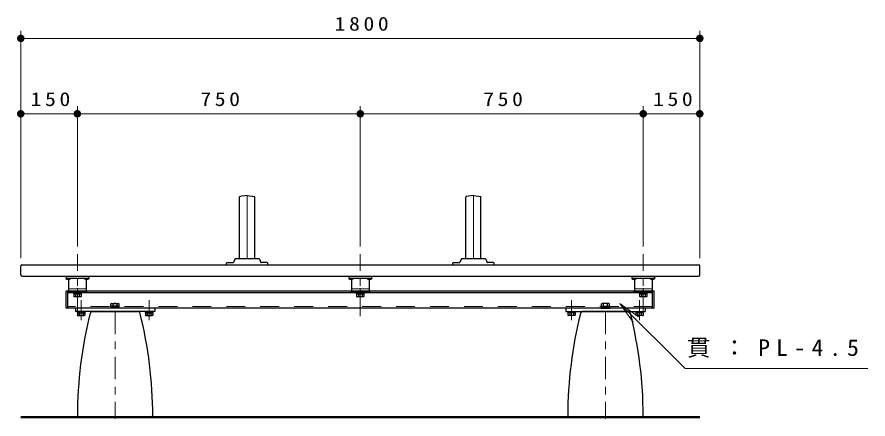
# Model space of a CAD drawing. Units: millimetres on the paper, scale 1:20. Extents: x -385 to 0, y 0 to 267.
# Drawn here: x -303.9 to -191.1, y 116.2 to 169.5 of the extents above; entities that cross this region are included whole.
import ezdxf

# ---------------------------------------------------------------- set-up
doc = ezdxf.new("R2010")
doc.units = ezdxf.units.MM
doc.linetypes.add('USER1', pattern=[4.5, 2.5, -2])
doc.linetypes.add('USER2', pattern=[6, 3, -1, 1, -1])
doc.layers.add('1_20', color=7, linetype='Continuous', lineweight=25)
doc.styles.add('ＭＳ ゴシック', font='')
doc.styles.get('ＭＳ ゴシック').set_extended_font_data('MS Gothic')

# ---------------------------------------------------------------- blocks, each defined once
blk = doc.blocks.new('filled_dot')
at = {"color": 0, "linetype": 'Continuous', "lineweight": -2, "const_width": 1.25}
blk.add_lwpolyline([(-0.625, 0, 1), (0.625, 0, 1)], format="xyb", close=True, dxfattribs=at)

msp = doc.modelspace()

# ---------------------------------------------------------------- linework, layer by layer
at = {"layer": '1_20', "lineweight": 13}
for p, q in [((-303.425, 137.515), (-303.425, 167.665)), ((-213.425, 137.515), (-213.425, 167.665)), ((-303.425, 166.665), (-213.425, 166.665)), ((-295.925, 139.059), (-295.925, 157.665)), ((-258.425, 139.059), (-258.425, 157.665)), ((-220.925, 139.059), (-220.925, 157.665)), ((-303.425, 156.665), (-295.925, 156.665)), ((-295.925, 156.665), (-258.425, 156.665)), ((-258.425, 156.665), (-220.925, 156.665)), ((-220.925, 156.665), (-213.425, 156.665)), ((-222.24, 129.028), (-224.008, 131.503)), ((-224.008, 131.503), (-221.533, 129.735)), ((-224.008, 131.503), (-221.886, 129.382))]:
    msp.add_line(p, q, dxfattribs=at)
at = {"layer": '1_20', "color": 110}
for p, q in [((-274.425, 137.44), (-274.425, 145.635)), ((-273.425, 145.828), (-274.382, 145.684)), ((-273.425, 145.828), (-272.467, 145.684)), ((-272.425, 137.44), (-272.425, 145.635)), ((-244.425, 137.44), (-244.425, 145.635)), ((-243.425, 145.828), (-244.382, 145.684)), ((-243.425, 145.828), (-242.467, 145.684)), ((-242.425, 137.44), (-242.425, 145.635)), ((-276.175, 136.64), (-276.168, 136.844)), ((-276.068, 136.94), (-275.273, 136.94)), ((-275.064, 137.38), (-275.25, 136.955)), ((-273.425, 137.44), (-274.972, 137.44)), ((-271.877, 137.44), (-273.425, 137.44)), ((-271.785, 137.38), (-271.599, 136.955)), ((-270.782, 136.94), (-271.577, 136.94)), ((-270.675, 136.64), (-270.682, 136.844)), ((-246.175, 136.64), (-246.168, 136.844)), ((-246.068, 136.94), (-245.273, 136.94)), ((-245.064, 137.38), (-245.25, 136.955)), ((-243.425, 137.44), (-244.972, 137.44)), ((-241.877, 137.44), (-243.425, 137.44)), ((-241.785, 137.38), (-241.599, 136.955)), ((-240.782, 136.94), (-241.577, 136.94)), ((-240.675, 136.64), (-240.682, 136.844))]:
    msp.add_line(p, q, dxfattribs=at)
at = {"layer": '1_20', "color": 110, "lineweight": 13}
for p, q in [((-273.425, 145.828), (-273.425, 137.44)), ((-243.425, 145.828), (-243.425, 137.44))]:
    msp.add_line(p, q, dxfattribs=at)
at = {"layer": '1_20', "linetype": 'USER2', "lineweight": 13}
for p, q in [((-295.925, 129.831), (-295.925, 138.034)), ((-258.425, 129.831), (-258.425, 138.034)), ((-220.925, 129.831), (-220.925, 138.034)), ((-290.925, 130.44), (-290.925, 116.177)), ((-225.925, 130.44), (-225.925, 116.177))]:
    msp.add_line(p, q, dxfattribs=at)
at = {"layer": '1_20'}
for p, q in [((-303.425, 135.29), (-303.425, 136.49)), ((-303.275, 136.64), (-213.575, 136.64)), ((-213.425, 135.29), (-213.425, 136.49)), ((-303.275, 135.14), (-213.575, 135.14)), ((-297.445, 134.84), (-297.445, 134.815)), ((-297.445, 134.84), (-296.855, 134.84)), ((-297.445, 134.815), (-296.855, 134.815)), ((-297.425, 135.14), (-297.425, 134.84)), ((-297.425, 134.84), (-294.425, 134.84)), ((-297.1, 134.84), (-297.1, 133.14)), ((-296.855, 134.84), (-296.855, 134.815)), ((-294.995, 134.84), (-294.995, 134.815)), ((-294.995, 134.84), (-294.405, 134.84)), ((-294.995, 134.815), (-294.405, 134.815)), ((-294.75, 134.84), (-294.75, 133.14)), ((-294.425, 135.14), (-294.425, 134.84)), ((-294.405, 134.84), (-294.405, 134.815)), ((-259.945, 134.84), (-259.945, 134.815)), ((-259.945, 134.84), (-259.355, 134.84)), ((-259.945, 134.815), (-259.355, 134.815)), ((-259.925, 135.14), (-259.925, 134.84)), ((-259.925, 134.84), (-256.925, 134.84)), ((-259.6, 134.84), (-259.6, 133.14)), ((-259.355, 134.84), (-259.355, 134.815)), ((-257.495, 134.84), (-257.495, 134.815)), ((-257.495, 134.84), (-256.905, 134.84)), ((-257.495, 134.815), (-256.905, 134.815)), ((-257.25, 134.84), (-257.25, 133.14)), ((-256.925, 135.14), (-256.925, 134.84)), ((-256.905, 134.84), (-256.905, 134.815)), ((-222.445, 134.84), (-222.445, 134.815)), ((-222.445, 134.84), (-221.855, 134.84)), ((-222.445, 134.815), (-221.855, 134.815)), ((-222.425, 135.14), (-222.425, 134.84)), ((-222.425, 134.84), (-219.425, 134.84)), ((-222.1, 134.84), (-222.1, 133.14)), ((-221.855, 134.84), (-221.855, 134.815)), ((-219.995, 134.84), (-219.995, 134.815)), ((-219.995, 134.84), (-219.405, 134.84)), ((-219.995, 134.815), (-219.405, 134.815)), ((-219.75, 134.84), (-219.75, 133.14)), ((-219.425, 135.14), (-219.425, 134.84)), ((-219.405, 134.84), (-219.405, 134.815)), ((-297.1, 133.14), (-294.75, 133.14)), ((-259.6, 133.14), (-257.25, 133.14)), ((-222.1, 133.14), (-219.75, 133.14)), ((-296.45, 132.915), (-295.4, 132.915)), ((-296.45, 132.915), (-296.45, 132.84)), ((-296.45, 132.84), (-295.4, 132.84)), ((-296.385, 132.84), (-296.385, 132.715)), ((-295.465, 132.84), (-296.385, 132.84)), ((-295.465, 132.715), (-296.385, 132.715)), ((-295.958, 132.84), (-295.925, 132.715)), ((-295.925, 132.84), (-295.891, 132.715)), ((-295.465, 132.84), (-295.465, 132.715)), ((-295.4, 132.84), (-295.4, 132.915)), ((-258.95, 132.915), (-257.9, 132.915)), ((-258.95, 132.915), (-258.95, 132.84)), ((-258.95, 132.84), (-257.9, 132.84)), ((-258.885, 132.84), (-258.885, 132.715)), ((-257.965, 132.84), (-258.885, 132.84)), ((-257.965, 132.715), (-258.885, 132.715)), ((-258.458, 132.84), (-258.425, 132.715)), ((-258.425, 132.84), (-258.391, 132.715)), ((-257.965, 132.84), (-257.965, 132.715)), ((-257.9, 132.84), (-257.9, 132.915)), ((-221.45, 132.915), (-220.4, 132.915)), ((-221.45, 132.915), (-221.45, 132.84)), ((-221.45, 132.84), (-220.4, 132.84)), ((-221.385, 132.84), (-221.385, 132.715)), ((-220.465, 132.84), (-221.385, 132.84)), ((-220.465, 132.715), (-221.385, 132.715)), ((-220.958, 132.84), (-220.925, 132.715)), ((-220.925, 132.84), (-220.891, 132.715)), ((-220.465, 132.84), (-220.465, 132.715)), ((-220.4, 132.84), (-220.4, 132.915)), ((-291.525, 130.99), (-291.525, 130.89)), ((-290.325, 130.99), (-291.525, 130.99)), ((-290.325, 130.89), (-291.525, 130.89)), ((-291.473, 131.458), (-291.375, 131.515)), ((-291.473, 131.14), (-291.473, 131.458)), ((-291.462, 130.99), (-291.462, 131.14)), ((-290.387, 131.14), (-291.462, 131.14)), ((-290.387, 130.99), (-291.462, 130.99)), ((-291.375, 131.515), (-290.475, 131.515)), ((-291.199, 131.14), (-291.199, 131.458)), ((-290.965, 130.99), (-290.925, 131.14)), ((-290.925, 130.99), (-290.885, 131.14)), ((-290.651, 131.14), (-290.651, 131.458)), ((-290.376, 131.458), (-290.475, 131.515)), ((-290.387, 130.99), (-290.387, 131.14)), ((-290.376, 131.14), (-290.376, 131.458)), ((-290.325, 130.89), (-290.325, 130.99)), ((-226.525, 130.89), (-226.525, 130.99)), ((-226.525, 130.99), (-225.325, 130.99)), ((-226.525, 130.89), (-225.325, 130.89)), ((-226.473, 131.458), (-226.375, 131.515)), ((-226.473, 131.14), (-226.473, 131.458)), ((-226.462, 130.99), (-226.462, 131.14)), ((-226.462, 131.14), (-225.387, 131.14)), ((-226.462, 130.99), (-225.387, 130.99)), ((-225.475, 131.515), (-226.375, 131.515)), ((-226.199, 131.14), (-226.199, 131.458)), ((-225.925, 130.99), (-225.965, 131.14)), ((-225.885, 130.99), (-225.925, 131.14)), ((-225.651, 131.14), (-225.651, 131.458)), ((-225.376, 131.458), (-225.475, 131.515)), ((-225.387, 130.99), (-225.387, 131.14)), ((-225.376, 131.14), (-225.376, 131.458)), ((-225.325, 130.99), (-225.325, 130.89)), ((-294.9, 130.44), (-295.95, 130.44)), ((-295.95, 130.365), (-295.95, 130.44)), ((-294.9, 130.365), (-295.95, 130.365)), ((-295.885, 130.365), (-295.885, 130.24)), ((-295.885, 130.365), (-294.965, 130.365)), ((-295.885, 130.24), (-294.965, 130.24)), ((-295.425, 130.365), (-295.458, 130.24)), ((-295.391, 130.365), (-295.425, 130.24)), ((-294.965, 130.365), (-294.965, 130.24)), ((-294.9, 130.44), (-294.9, 130.365)), ((-293.902, 130.44), (-287.948, 130.44)), ((-290.475, 130.44), (-291.375, 130.44)), ((-285.9, 130.44), (-286.95, 130.44)), ((-286.95, 130.365), (-286.95, 130.44)), ((-285.9, 130.365), (-286.95, 130.365)), ((-286.885, 130.365), (-286.885, 130.24)), ((-286.885, 130.365), (-285.965, 130.365)), ((-286.885, 130.24), (-285.965, 130.24)), ((-286.425, 130.365), (-286.458, 130.24)), ((-286.391, 130.365), (-286.425, 130.24)), ((-285.965, 130.365), (-285.965, 130.24)), ((-285.9, 130.44), (-285.9, 130.365)), ((-230.95, 130.44), (-229.9, 130.44)), ((-230.95, 130.44), (-230.95, 130.365)), ((-230.95, 130.365), (-229.9, 130.365)), ((-230.885, 130.365), (-230.885, 130.24)), ((-229.965, 130.365), (-230.885, 130.365)), ((-229.965, 130.24), (-230.885, 130.24)), ((-230.458, 130.365), (-230.425, 130.24)), ((-230.425, 130.365), (-230.391, 130.24)), ((-229.965, 130.365), (-229.965, 130.24)), ((-229.9, 130.365), (-229.9, 130.44)), ((-222.948, 130.44), (-228.902, 130.44)), ((-226.375, 130.44), (-225.475, 130.44)), ((-221.95, 130.44), (-220.9, 130.44)), ((-221.95, 130.44), (-221.95, 130.365)), ((-221.95, 130.365), (-220.9, 130.365)), ((-221.885, 130.365), (-221.885, 130.24)), ((-220.965, 130.365), (-221.885, 130.365)), ((-220.965, 130.24), (-221.885, 130.24)), ((-221.458, 130.365), (-221.425, 130.24)), ((-221.425, 130.365), (-221.391, 130.24)), ((-220.965, 130.365), (-220.965, 130.24)), ((-220.9, 130.365), (-220.9, 130.44)), ((-295.775, 116.44), (-295.925, 116.59)), ((-295.775, 116.44), (-286.075, 116.44)), ((-286.075, 116.44), (-285.925, 116.59)), ((-230.775, 116.44), (-230.925, 116.59)), ((-221.075, 116.44), (-230.775, 116.44)), ((-221.075, 116.44), (-220.925, 116.59))]:
    msp.add_line(p, q, dxfattribs=at)
at = {"layer": '1_20', "color": 4}
for p, q in [((-297.4, 130.89), (-297.4, 133.14)), ((-219.45, 133.14), (-297.4, 133.14)), ((-297.175, 130.89), (-297.175, 133.14)), ((-294.675, 132.915), (-294.675, 133.14)), ((-259.675, 132.915), (-259.675, 133.14)), ((-257.175, 132.915), (-257.175, 133.14)), ((-222.175, 132.915), (-222.175, 133.14)), ((-219.675, 130.89), (-219.675, 133.14)), ((-219.45, 130.89), (-219.45, 133.14)), ((-219.675, 132.915), (-297.175, 132.915)), ((-219.45, 130.89), (-297.4, 130.89)), ((-296.175, 130.89), (-296.175, 130.44)), ((-285.675, 130.89), (-285.675, 130.44)), ((-231.175, 130.89), (-231.175, 130.44)), ((-220.675, 130.89), (-231.175, 130.89)), ((-220.675, 130.89), (-220.675, 130.44)), ((-285.675, 130.44), (-296.175, 130.44)), ((-231.175, 130.44), (-220.675, 130.44))]:
    msp.add_line(p, q, dxfattribs=at)
at = {"layer": '1_20', "linetype": 'USER1', "lineweight": 13}
for p, q in [((-297.1, 133.44), (-294.75, 133.44)), ((-259.6, 133.44), (-257.25, 133.44)), ((-222.1, 133.44), (-219.75, 133.44))]:
    msp.add_line(p, q, dxfattribs=at)
at = {"layer": '1_20', "color": 4, "linetype": 'USER2', "lineweight": 13}
for p, q in [((-295.925, 133.515), (-295.925, 132.174)), ((-258.425, 133.515), (-258.425, 132.174)), ((-220.925, 133.515), (-220.925, 132.174)), ((-295.425, 131.96), (-295.425, 129.297)), ((-295.425, 131.49), (-295.425, 130.149)), ((-286.425, 131.96), (-286.425, 129.297)), ((-286.425, 131.49), (-286.425, 130.149)), ((-230.425, 131.96), (-230.425, 129.297)), ((-230.425, 131.49), (-230.425, 130.149)), ((-221.425, 131.96), (-221.425, 129.297)), ((-221.425, 131.49), (-221.425, 130.149))]:
    msp.add_line(p, q, dxfattribs=at)
at = {"layer": '1_20', "color": 131}
for p, q in [((-296.416, 132.715), (-296.416, 132.44)), ((-295.434, 132.715), (-296.416, 132.715)), ((-296.416, 132.44), (-296.337, 132.395)), ((-295.512, 132.395), (-296.337, 132.395)), ((-296.17, 132.715), (-296.17, 132.44)), ((-295.679, 132.715), (-295.679, 132.44)), ((-295.434, 132.44), (-295.512, 132.395)), ((-295.434, 132.715), (-295.434, 132.44)), ((-258.916, 132.715), (-258.916, 132.44)), ((-257.934, 132.715), (-258.916, 132.715)), ((-258.916, 132.44), (-258.837, 132.395)), ((-258.012, 132.395), (-258.837, 132.395)), ((-258.67, 132.715), (-258.67, 132.44)), ((-258.179, 132.715), (-258.179, 132.44)), ((-257.934, 132.44), (-258.012, 132.395)), ((-257.934, 132.715), (-257.934, 132.44)), ((-221.416, 132.715), (-221.416, 132.44)), ((-220.434, 132.715), (-221.416, 132.715)), ((-221.416, 132.44), (-221.337, 132.395)), ((-220.512, 132.395), (-221.337, 132.395)), ((-221.17, 132.715), (-221.17, 132.44)), ((-220.679, 132.715), (-220.679, 132.44)), ((-220.434, 132.44), (-220.512, 132.395)), ((-220.434, 132.715), (-220.434, 132.44)), ((-295.916, 130.24), (-295.916, 129.965)), ((-295.916, 130.24), (-294.934, 130.24)), ((-295.916, 129.965), (-295.837, 129.92)), ((-295.837, 129.92), (-295.012, 129.92)), ((-295.67, 130.24), (-295.67, 129.965)), ((-295.179, 130.24), (-295.179, 129.965)), ((-294.934, 129.965), (-295.012, 129.92)), ((-294.934, 130.24), (-294.934, 129.965)), ((-286.916, 130.24), (-286.916, 129.965)), ((-286.916, 130.24), (-285.934, 130.24)), ((-286.916, 129.965), (-286.837, 129.92)), ((-286.837, 129.92), (-286.012, 129.92)), ((-286.67, 130.24), (-286.67, 129.965)), ((-286.179, 130.24), (-286.179, 129.965)), ((-285.934, 129.965), (-286.012, 129.92)), ((-285.934, 130.24), (-285.934, 129.965)), ((-230.916, 130.24), (-230.916, 129.965)), ((-229.934, 130.24), (-230.916, 130.24)), ((-230.916, 129.965), (-230.837, 129.92)), ((-230.012, 129.92), (-230.837, 129.92)), ((-230.67, 130.24), (-230.67, 129.965)), ((-230.179, 130.24), (-230.179, 129.965)), ((-229.934, 129.965), (-230.012, 129.92)), ((-229.934, 130.24), (-229.934, 129.965)), ((-221.916, 130.24), (-221.916, 129.965)), ((-220.934, 130.24), (-221.916, 130.24)), ((-221.916, 129.965), (-221.837, 129.92)), ((-221.012, 129.92), (-221.837, 129.92)), ((-221.67, 130.24), (-221.67, 129.965)), ((-221.179, 130.24), (-221.179, 129.965)), ((-220.934, 129.965), (-221.012, 129.92)), ((-220.934, 130.24), (-220.934, 129.965))]:
    msp.add_line(p, q, dxfattribs=at)
at = {"layer": '1_20', "color": 4, "linetype": 'USER1', "lineweight": 13}
msp.add_line((-219.675, 131.115), (-297.175, 131.115), dxfattribs=at)
at = {"layer": '1_20', "lineweight": 50}
msp.add_line((-303.425, 116.44), (-213.425, 116.44), dxfattribs=at)
at = {"layer": '1_20', "lineweight": 13}
msp.add_lwpolyline([(-224.008, 131.503), (-215.377, 122.872), (-191.131, 122.872)], dxfattribs=at)
at = {"layer": '1_20', "color": 110}
for centre, radius, start, end in [((-274.375, 145.635), 0.05, 98.53077, 180), ((-272.475, 145.635), 0.05, 0, 81.46923), ((-244.375, 145.635), 0.05, 98.53077, 180), ((-242.475, 145.635), 0.05, 0, 81.46923), ((-276.068, 136.84), 0.1, 90, 178), ((-275.273, 136.965), 0.025, 270, 336.37062), ((-274.972, 137.34), 0.1, 90, 156.37062), ((-271.877, 137.34), 0.1, 23.62938, 90), ((-271.577, 136.965), 0.025, 203.62938, 270), ((-270.782, 136.84), 0.1, 2, 90), ((-246.068, 136.84), 0.1, 90, 178), ((-245.273, 136.965), 0.025, 270, 336.37062), ((-244.972, 137.34), 0.1, 90, 156.37062), ((-241.877, 137.34), 0.1, 23.62938, 90), ((-241.577, 136.965), 0.025, 203.62938, 270), ((-240.782, 136.84), 0.1, 2, 90)]:
    msp.add_arc(centre, radius, start, end, dxfattribs=at)
at = {"layer": '1_20'}
for centre, radius, start, end in [((-303.275, 136.49), 0.15, 90, 180), ((-213.575, 136.49), 0.15, 0, 90), ((-303.275, 135.29), 0.15, 180, 270), ((-297.15, 135.085), 0.4, 222.43594, 317.56406), ((-294.7, 135.085), 0.4, 222.43594, 317.56406), ((-259.65, 135.085), 0.4, 222.43594, 317.56406), ((-257.2, 135.085), 0.4, 222.43594, 317.56406), ((-222.15, 135.085), 0.4, 222.43594, 317.56406), ((-219.7, 135.085), 0.4, 222.43594, 317.56406), ((-213.575, 135.29), 0.15, 270, 0), ((-291.336, 131.221), 0.274, 60.00001, 119.99999), ((-290.925, 130.825), 0.69, 66.57346, 113.42654), ((-290.513, 131.221), 0.274, 60.00001, 119.99999), ((-226.336, 131.221), 0.274, 60.00001, 119.99999), ((-225.925, 130.825), 0.69, 66.57346, 113.42654), ((-225.513, 131.221), 0.274, 60.00001, 119.99999), ((-239.05, 116.44), 56.875, 166.02573, 179.84909), ((-293.902, 130.09), 0.35, 90, 166.02573), ((-287.948, 130.09), 0.35, 13.97427, 90), ((-342.8, 116.44), 56.875, 0.15091, 13.97427), ((-174.05, 116.44), 56.875, 166.02573, 179.84909), ((-228.902, 130.09), 0.35, 90, 166.02573), ((-222.948, 130.09), 0.35, 13.97427, 90), ((-277.8, 116.44), 56.875, 0.15091, 13.97427)]:
    msp.add_arc(centre, radius, start, end, dxfattribs=at)
at = {"layer": '1_20', "color": 131}
for centre, radius, start, end in [((-296.293, 132.653), 0.245, 240.00001, 299.99999), ((-295.925, 133.084), 0.689, 249.136, 290.864), ((-295.557, 132.653), 0.245, 240.00001, 299.99999), ((-258.793, 132.653), 0.245, 240.00001, 299.99999), ((-258.425, 133.084), 0.689, 249.136, 290.864), ((-258.057, 132.653), 0.245, 240.00001, 299.99999), ((-221.293, 132.653), 0.245, 240.00001, 299.99999), ((-220.925, 133.084), 0.689, 249.136, 290.864), ((-220.557, 132.653), 0.245, 240.00001, 299.99999), ((-295.793, 130.178), 0.245, 240.00001, 299.99999), ((-295.425, 130.609), 0.689, 249.136, 290.864), ((-295.057, 130.178), 0.245, 240.00001, 299.99999), ((-286.793, 130.178), 0.245, 240.00001, 299.99999), ((-286.425, 130.609), 0.689, 249.136, 290.864), ((-286.057, 130.178), 0.245, 240.00001, 299.99999), ((-230.793, 130.178), 0.245, 240.00001, 299.99999), ((-230.425, 130.609), 0.689, 249.136, 290.864), ((-230.057, 130.178), 0.245, 240.00001, 299.99999), ((-221.793, 130.178), 0.245, 240.00001, 299.99999), ((-221.425, 130.609), 0.689, 249.136, 290.864), ((-221.057, 130.178), 0.245, 240.00001, 299.99999)]:
    msp.add_arc(centre, radius, start, end, dxfattribs=at)

# ---------------------------------------------------------------- block references
at = {"layer": '1_20', "lineweight": 13, "xscale": 0.4, "yscale": 0.4}
for p in [(-303.425, 166.665), (-303.425, 156.665), (-295.925, 156.665), (-258.425, 156.665), (-220.925, 156.665)]:
    msp.add_blockref('filled_dot', p, dxfattribs=at)
at = {"layer": '1_20', "lineweight": 13, "xscale": 0.4, "yscale": 0.4, "rotation": 180}
for p in [(-213.425, 166.665), (-295.925, 156.665), (-258.425, 156.665), (-220.925, 156.665), (-213.425, 156.665)]:
    msp.add_blockref('filled_dot', p, dxfattribs=at)

# ---------------------------------------------------------------- texts
at = {"layer": '1_20', "style": 'ＭＳ ゴシック'}
for s, insert, char_height, attachment_point in [('\\T1.33;\\W1.15;1800', (-258.004, 167.665), 1.833, 8), ('\\T1.33;\\W1.15;150', (-299.254, 157.665), 1.833, 8), ('\\T1.33;\\W1.15;750', (-276.76, 157.665), 1.833, 8), ('\\T1.33;\\W1.15;750', (-239.26, 157.665), 1.833, 8), ('\\T1.33;\\W1.15;150', (-216.754, 157.665), 1.833, 8), ('\\T1.5;\\W1.05;貫：PL-4.5', (-215.131, 125.522), 2.199, 4)]:
    msp.add_mtext(s, dxfattribs=dict(at, insert=insert, char_height=char_height, attachment_point=attachment_point))

doc.saveas('drawing.dxf')
